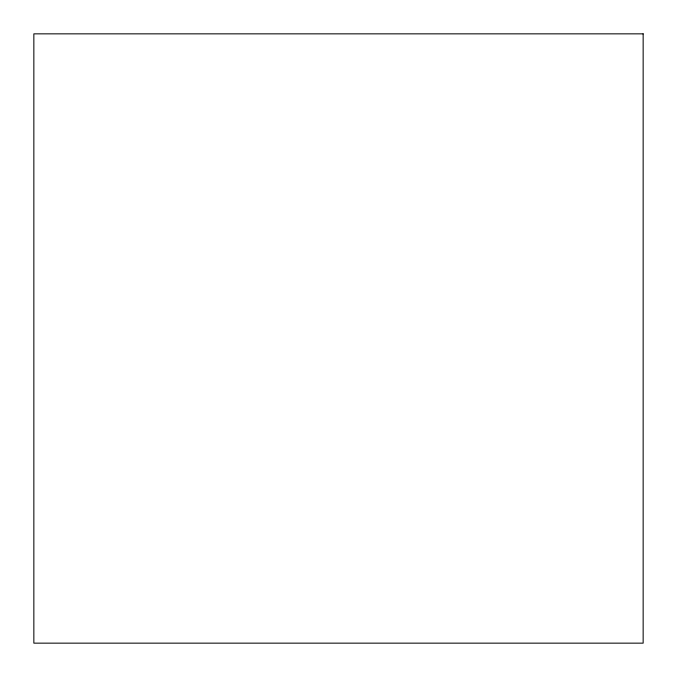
<?xml version="1.0" encoding="UTF-8"?>
<svg xmlns="http://www.w3.org/2000/svg" width="677" height="677" viewBox="0 0 677 677"><rect width="100%" height="100%" fill="white"/><g stroke="black" fill="none" stroke-linecap="round" stroke-linejoin="round"><path stroke-width="1.02" d="M643.15 33.85L33.85 33.85L33.85 643.15L643.15 643.15L643.15 33.85"/></g></svg>
